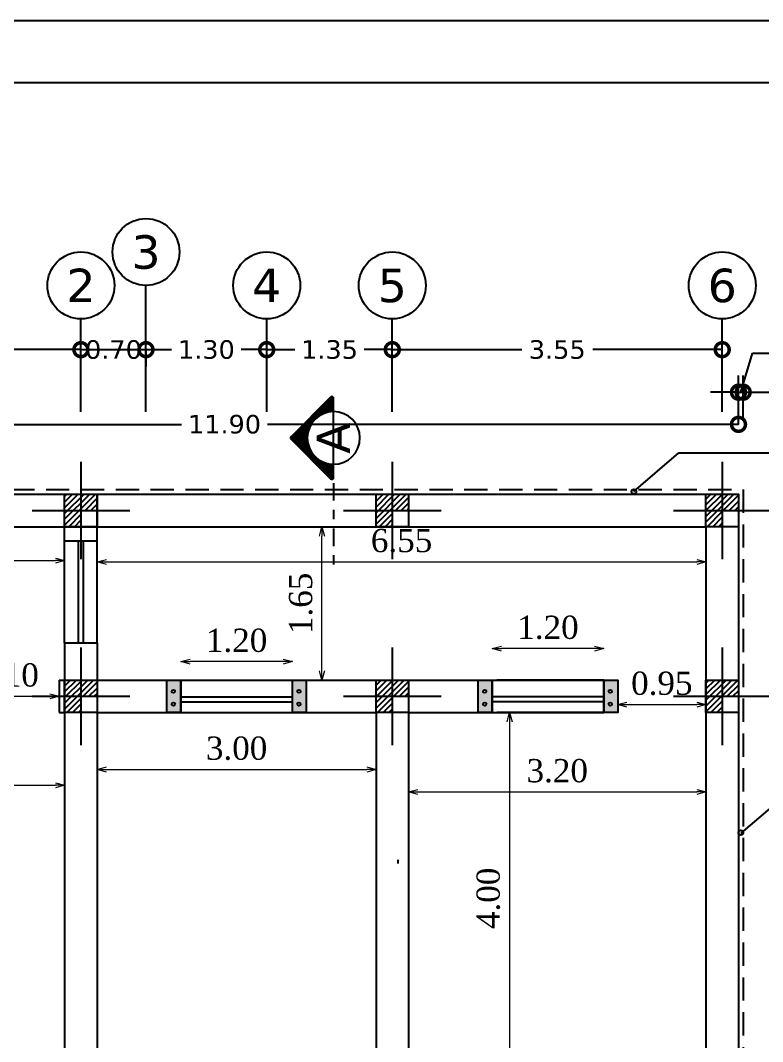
# Model space of a CAD drawing. Header units: inches. Extents: x -1482 to -895, y -39 to 122.
# Drawn here: x -1084.97 to -1076.98, y 75.06 to 86.05 of the extents above; entities that cross this region are included whole.
import ezdxf
from ezdxf.enums import TextEntityAlignment as Align

# ---------------------------------------------------------------- set-up
doc = ezdxf.new("R2010")
doc.units = ezdxf.units.IN
doc.header["$MEASUREMENT"] = 0
doc.header["$PDMODE"] = 3
doc.linetypes.add('DASHDOT', pattern=[1, 0.5, -0.25, 0, -0.25])
doc.linetypes.add('DASHED2', pattern=[0.375, 0.25, -0.125])
doc.layers.get('Defpoints').update_dxf_attribs({"lineweight": 15})
for name, color, linetype in [('1', 251, 'Continuous'), ('axe', 150, 'Continuous'), ('fur', 22, 'Continuous'), ('GRADIANT', 251, 'Continuous'), ('KADR', 5, 'Continuous'), ('nama', 252, 'Continuous')]:
    doc.layers.add(name, color=color, linetype=linetype)
doc.styles.add('COLI', font='TIMES.TTF', dxfattribs={"height": 0.25})
doc.styles.get("Standard").update_dxf_attribs({"font": 'verdana.TTF'})
doc.dimstyles.new('111', dxfattribs={"dimscale": 0, "dimtxt": 0.2, "dimasz": 0.1, "dimexe": 0.2, "dimexo": 0.5, "dimgap": 0.1, "dimtad": 1, "dimlfac": 1, "dimzin": 0, "dimdsep": 46, "dimtxsty": 'COLI', "dimblk1": 'OPEN30', "dimblk2": 'OPEN30', "dimsah": 1, "dimcen": 0, "dimse1": 1, "dimse2": 1, "dimclrd": 252, "dimclre": 1, "dimclrt": 1, "dimadec": 0, "dimazin": 0, "dimtfac": 0.5, "dimtix": 1, "dimtofl": 0, "dimtmove": 2, "dimatfit": 3, "dimldrblk": 'OPEN30', "dimfxl": 1, "dimtolj": 1, "dimtzin": 0, "dimlwd": 5, "dimarcsym": 0})
doc.dimstyles.new('Standard 1', dxfattribs={"dimtxt": 0.2, "dimasz": 0.3, "dimexe": 0.18, "dimexo": 0.0625, "dimgap": 0.09, "dimtad": 0, "dimzin": 0, "dimdsep": 46, "dimtxsty": 'Standard', "dimblk": 'DOTSMALL', "dimcen": 0.1, "dimclrd": 256, "dimclre": 256, "dimclrt": 256, "dimadec": 0, "dimazin": 0, "dimtfac": 1, "dimtofl": 0, "dimtmove": 0, "dimatfit": 3, "dimldrblk": 'DOTSMALL', "dimfxl": 1, "dimtolj": 1, "dimtzin": 0, "dimlwd": -1, "dimlwe": -1, "dimarcsym": 0})

# ---------------------------------------------------------------- blocks, each defined once
blk = doc.blocks.new('A$C78557366')
at = {"layer": 'GRADIANT', "ltscale": 0.3}
h = blk.add_hatch(dxfattribs=at)
h.set_pattern_fill('ANSI31', color=256, scale=0.2)
h.paths.add_polyline_path([(-0.1, 0), (0, 0), (0, 0.1), (-0.1, 0.1)], flags=16)
h.paths.add_polyline_path([(0.1, 0), (0.1, 0.1), (-0.1, 0.1), (-0.1, 0)], flags=17)
h.paths.add_polyline_path([(0, -0.1), (0.1, -0.1), (0.1, 0.1), (0, 0.1)])
h.paths.add_polyline_path([(0.1, -0.1), (0.1, 0.1), (-0.1, 0.1), (-0.1, -0.1)])
at = {"layer": 'axe', "ltscale": 0.3}
for p, q in [((0, 0.3), (0, -0.3)), ((-0.3, 0), (0.3, 0))]:
    blk.add_line(p, q, dxfattribs=at)
blk.add_lwpolyline([(0.1, 0.1), (-0.1, 0.1), (-0.1, -0.1), (0.1, -0.1)], close=True, dxfattribs=at)
blk = doc.blocks.new('_Open30')
at = {"color": 0, "linetype": 'ByBlock', "lineweight": -2}
for p, q in [((-1, 0.27), (0, 0)), ((0, 0), (-1, -0.27)), ((0, 0), (-1, 0))]:
    blk.add_line(p, q, dxfattribs=at)
blk = doc.blocks.new('*D310')
at = {"color": 252, "lineweight": 5, "ltscale": 0.3, "transparency": 16777216}
blk.add_line((-1084.043, 77.985), (-1081.243, 77.985), dxfattribs=at)
at = {"layer": 'Defpoints', "color": 0, "ltscale": 0.3, "transparency": 16777216}
for p in [(-1084.143, 78.169), (-1081.143, 78.169), (-1081.143, 77.985)]:
    blk.add_point(p, dxfattribs=at)
at = {"color": 252, "lineweight": 5, "ltscale": 0.3, "transparency": 16777216, "xscale": 0.1, "yscale": 0.1, "zscale": 0.1, "rotation": 180}
blk.add_blockref('_Open30', (-1084.143, 77.985), dxfattribs=at)
at = {"color": 252, "lineweight": 5, "ltscale": 0.3, "transparency": 16777216, "xscale": 0.1, "yscale": 0.1, "zscale": 0.1}
blk.add_blockref('_Open30', (-1081.143, 77.985), dxfattribs=at)
at = {"color": 1, "ltscale": 0.3, "transparency": 16777216, "insert": (-1082.643, 78.212), "char_height": 0.25, "attachment_point": 5, "style": 'COLI'}
blk.add_mtext('\\A1;3.00', dxfattribs=at)
blk = doc.blocks.new('*D311')
at = {"color": 252, "lineweight": 5, "ltscale": 0.3, "transparency": 16777216}
blk.add_line((-1080.693, 77.743), (-1077.693, 77.743), dxfattribs=at)
at = {"layer": 'Defpoints', "color": 0, "ltscale": 0.3, "transparency": 16777216}
for p in [(-1077.593, 78.948), (-1080.793, 78.598), (-1077.593, 77.743)]:
    blk.add_point(p, dxfattribs=at)
at = {"color": 252, "lineweight": 5, "ltscale": 0.3, "transparency": 16777216, "xscale": 0.1, "yscale": 0.1, "zscale": 0.1, "rotation": 180}
blk.add_blockref('_Open30', (-1080.793, 77.743), dxfattribs=at)
at = {"color": 252, "lineweight": 5, "ltscale": 0.3, "transparency": 16777216, "xscale": 0.1, "yscale": 0.1, "zscale": 0.1}
blk.add_blockref('_Open30', (-1077.593, 77.743), dxfattribs=at)
at = {"color": 1, "ltscale": 0.3, "transparency": 16777216, "insert": (-1079.193, 77.97), "char_height": 0.25, "attachment_point": 5, "style": 'COLI'}
blk.add_mtext('\\A1;3.20', dxfattribs=at)
blk = doc.blocks.new('*D312')
at = {"color": 252, "lineweight": 5, "ltscale": 0.3, "transparency": 16777216}
blk.add_line((-1079.706, 78.498), (-1079.706, 74.698), dxfattribs=at)
at = {"layer": 'Defpoints', "color": 0, "ltscale": 0.3, "transparency": 16777216}
for p in [(-1080.793, 78.598), (-1079.75, 74.598), (-1079.706, 74.598)]:
    blk.add_point(p, dxfattribs=at)
at = {"color": 252, "lineweight": 5, "ltscale": 0.3, "transparency": 16777216, "xscale": 0.1, "yscale": 0.1, "zscale": 0.1}
for p, rotation in [((-1079.706, 78.598), 90), ((-1079.706, 74.598), 270)]:
    blk.add_blockref('_Open30', p, dxfattribs=dict(at, rotation=rotation))
at = {"color": 1, "ltscale": 0.3, "transparency": 16777216, "insert": (-1079.934, 76.598), "char_height": 0.25, "attachment_point": 5, "rotation": 90, "style": 'COLI'}
blk.add_mtext('\\A1;4.00', dxfattribs=at)
blk = doc.blocks.new('*D314')
at = {"color": 252, "lineweight": 5, "ltscale": 0.3, "transparency": 16777216}
blk.add_line((-1088.693, 80.233), (-1084.593, 80.233), dxfattribs=at)
at = {"layer": 'Defpoints', "color": 0, "ltscale": 0.3, "transparency": 16777216}
for p in [(-1088.793, 80.598), (-1084.493, 80.598), (-1084.493, 80.233)]:
    blk.add_point(p, dxfattribs=at)
at = {"color": 252, "lineweight": 5, "ltscale": 0.3, "transparency": 16777216, "xscale": 0.1, "yscale": 0.1, "zscale": 0.1, "rotation": 180}
blk.add_blockref('_Open30', (-1088.793, 80.233), dxfattribs=at)
at = {"color": 252, "lineweight": 5, "ltscale": 0.3, "transparency": 16777216, "xscale": 0.1, "yscale": 0.1, "zscale": 0.1}
blk.add_blockref('_Open30', (-1084.493, 80.233), dxfattribs=at)
at = {"color": 1, "ltscale": 0.3, "transparency": 16777216, "insert": (-1086.643, 80.46), "char_height": 0.25, "attachment_point": 5, "style": 'COLI'}
blk.add_mtext('\\A1;4.30', dxfattribs=at)
blk = doc.blocks.new('*D316')
at = {"color": 252, "lineweight": 5, "ltscale": 0.3, "transparency": 16777216}
blk.add_line((-1088.693, 77.816), (-1084.593, 77.816), dxfattribs=at)
at = {"layer": 'Defpoints', "color": 0, "ltscale": 0.3, "transparency": 16777216}
for p in [(-1088.793, 78.598), (-1084.493, 78.498), (-1084.493, 77.816)]:
    blk.add_point(p, dxfattribs=at)
at = {"color": 252, "lineweight": 5, "ltscale": 0.3, "transparency": 16777216, "xscale": 0.1, "yscale": 0.1, "zscale": 0.1, "rotation": 180}
blk.add_blockref('_Open30', (-1088.793, 77.816), dxfattribs=at)
at = {"color": 252, "lineweight": 5, "ltscale": 0.3, "transparency": 16777216, "xscale": 0.1, "yscale": 0.1, "zscale": 0.1}
blk.add_blockref('_Open30', (-1084.493, 77.816), dxfattribs=at)
at = {"color": 1, "ltscale": 0.3, "transparency": 16777216, "insert": (-1086.643, 78.044), "char_height": 0.25, "attachment_point": 5, "style": 'COLI'}
blk.add_mtext('\\A1;4.30', dxfattribs=at)
blk = doc.blocks.new('*D308')
at = {"color": 252, "lineweight": 5, "ltscale": 0.3, "transparency": 16777216}
blk.add_line((-1081.725, 79.048), (-1081.725, 80.498), dxfattribs=at)
at = {"layer": 'Defpoints', "color": 0, "ltscale": 0.3, "transparency": 16777216}
for p in [(-1081.749, 80.598), (-1081.725, 80.598), (-1081.749, 78.948)]:
    blk.add_point(p, dxfattribs=at)
at = {"color": 252, "lineweight": 5, "ltscale": 0.3, "transparency": 16777216, "xscale": 0.1, "yscale": 0.1, "zscale": 0.1}
for p, rotation in [((-1081.725, 80.598), 90), ((-1081.725, 78.948), 270)]:
    blk.add_blockref('_Open30', p, dxfattribs=dict(at, rotation=rotation))
at = {"color": 1, "ltscale": 0.3, "transparency": 16777216, "insert": (-1081.952, 79.773), "char_height": 0.25, "attachment_point": 5, "rotation": 90, "style": 'COLI'}
blk.add_mtext('\\A1;1.65', dxfattribs=at)
blk = doc.blocks.new('*D309')
at = {"color": 252, "lineweight": 5, "ltscale": 0.3, "transparency": 16777216}
blk.add_line((-1084.043, 80.22), (-1077.693, 80.22), dxfattribs=at)
at = {"layer": 'Defpoints', "color": 0, "ltscale": 0.3, "transparency": 16777216}
for p in [(-1084.143, 80.208), (-1077.593, 80.22), (-1077.593, 80.208)]:
    blk.add_point(p, dxfattribs=at)
at = {"color": 252, "lineweight": 5, "ltscale": 0.3, "transparency": 16777216, "xscale": 0.1, "yscale": 0.1, "zscale": 0.1, "rotation": 180}
blk.add_blockref('_Open30', (-1084.143, 80.22), dxfattribs=at)
at = {"color": 252, "lineweight": 5, "ltscale": 0.3, "transparency": 16777216, "xscale": 0.1, "yscale": 0.1, "zscale": 0.1}
blk.add_blockref('_Open30', (-1077.593, 80.22), dxfattribs=at)
at = {"color": 1, "ltscale": 0.3, "transparency": 16777216, "insert": (-1080.868, 80.447), "char_height": 0.25, "attachment_point": 5, "style": 'COLI'}
blk.add_mtext('\\A1;6.55', dxfattribs=at)
blk = doc.blocks.new('A$C3F8B090B')
h = blk.add_hatch(color=1)
h.paths.add_polyline_path([(0, 0), (0.15, 0), (0.15, 0.35), (0, 0.35)])
h.paths.add_polyline_path([(0.098, 0.122, -1), (0.063, 0.122, -1)], flags=16)
h.paths.add_polyline_path([(0.098, 0.259, -1), (0.063, 0.259, -1)], flags=16)
at = {"color": 1}
blk.add_lwpolyline([(0.15, 0.35), (0.15, 0), (0, 0), (0, 0.35)], close=True, dxfattribs=at)
for centre in [(0.08, 0.259), (0.08, 0.122)]:
    blk.add_circle(centre, 0.0174, dxfattribs=at)
blk = doc.blocks.new('*D302')
at = {"color": 252, "lineweight": 5, "ltscale": 0.3, "transparency": 16777216}
blk.add_line((-1078.443, 78.684), (-1077.693, 78.684), dxfattribs=at)
at = {"layer": 'Defpoints', "color": 0, "ltscale": 0.3, "transparency": 16777216}
for p in [(-1078.543, 78.598), (-1077.593, 78.684), (-1077.593, 78.598)]:
    blk.add_point(p, dxfattribs=at)
at = {"color": 252, "lineweight": 5, "ltscale": 0.3, "transparency": 16777216, "xscale": 0.1, "yscale": 0.1, "zscale": 0.1, "rotation": 180}
blk.add_blockref('_Open30', (-1078.543, 78.684), dxfattribs=at)
at = {"color": 252, "lineweight": 5, "ltscale": 0.3, "transparency": 16777216, "xscale": 0.1, "yscale": 0.1, "zscale": 0.1}
blk.add_blockref('_Open30', (-1077.593, 78.684), dxfattribs=at)
at = {"color": 1, "ltscale": 0.3, "transparency": 16777216, "insert": (-1078.068, 78.911), "char_height": 0.25, "attachment_point": 5, "style": 'COLI'}
blk.add_mtext('\\A1;0.95', dxfattribs=at)
blk = doc.blocks.new('*D303')
at = {"color": 252, "lineweight": 5, "ltscale": 0.3, "transparency": 16777216}
blk.add_line((-1082.143, 79.146), (-1083.143, 79.146), dxfattribs=at)
at = {"layer": 'Defpoints', "color": 0, "ltscale": 0.3, "transparency": 16777216}
for p in [(-1083.243, 79.146), (-1083.243, 78.948), (-1082.043, 78.948)]:
    blk.add_point(p, dxfattribs=at)
at = {"color": 252, "lineweight": 5, "ltscale": 0.3, "transparency": 16777216, "xscale": 0.1, "yscale": 0.1, "zscale": 0.1, "rotation": 180}
blk.add_blockref('_Open30', (-1083.243, 79.146), dxfattribs=at)
at = {"color": 252, "lineweight": 5, "ltscale": 0.3, "transparency": 16777216, "xscale": 0.1, "yscale": 0.1, "zscale": 0.1}
blk.add_blockref('_Open30', (-1082.043, 79.146), dxfattribs=at)
at = {"color": 1, "ltscale": 0.3, "transparency": 16777216, "insert": (-1082.643, 79.373), "char_height": 0.25, "attachment_point": 5, "style": 'COLI'}
blk.add_mtext('\\A1;1.20', dxfattribs=at)
blk = doc.blocks.new('*D304')
at = {"color": 252, "lineweight": 5, "ltscale": 0.3, "transparency": 16777216}
blk.add_line((-1078.793, 79.286), (-1079.793, 79.286), dxfattribs=at)
at = {"layer": 'Defpoints', "color": 0, "ltscale": 0.3, "transparency": 16777216}
for p in [(-1079.893, 79.286), (-1079.893, 78.948), (-1078.693, 78.948)]:
    blk.add_point(p, dxfattribs=at)
at = {"color": 252, "lineweight": 5, "ltscale": 0.3, "transparency": 16777216, "xscale": 0.1, "yscale": 0.1, "zscale": 0.1, "rotation": 180}
blk.add_blockref('_Open30', (-1079.893, 79.286), dxfattribs=at)
at = {"color": 252, "lineweight": 5, "ltscale": 0.3, "transparency": 16777216, "xscale": 0.1, "yscale": 0.1, "zscale": 0.1}
blk.add_blockref('_Open30', (-1078.693, 79.286), dxfattribs=at)
at = {"color": 1, "ltscale": 0.3, "transparency": 16777216, "insert": (-1079.293, 79.513), "char_height": 0.25, "attachment_point": 5, "style": 'COLI'}
blk.add_mtext('\\A1;1.20', dxfattribs=at)
blk = doc.blocks.new('*D305')
at = {"color": 252, "lineweight": 5, "ltscale": 0.3, "transparency": 16777216}
blk.add_line((-1085.551, 78.773), (-1084.651, 78.773), dxfattribs=at)
at = {"layer": 'Defpoints', "color": 0, "ltscale": 0.3, "transparency": 16777216}
for p in [(-1085.651, 78.773), (-1084.551, 78.773), (-1084.551, 78.773)]:
    blk.add_point(p, dxfattribs=at)
at = {"color": 252, "lineweight": 5, "ltscale": 0.3, "transparency": 16777216, "xscale": 0.1, "yscale": 0.1, "zscale": 0.1, "rotation": 180}
blk.add_blockref('_Open30', (-1085.651, 78.773), dxfattribs=at)
at = {"color": 252, "lineweight": 5, "ltscale": 0.3, "transparency": 16777216, "xscale": 0.1, "yscale": 0.1, "zscale": 0.1}
blk.add_blockref('_Open30', (-1084.551, 78.773), dxfattribs=at)
at = {"color": 1, "ltscale": 0.3, "transparency": 16777216, "insert": (-1085.101, 79), "char_height": 0.25, "attachment_point": 5, "style": 'COLI'}
blk.add_mtext('\\A1;1.10', dxfattribs=at)
blk = doc.blocks.new('*X8')
at = {"color": 0}
for p, q in [((1.626, 10.907), (3.996, 13.277)), ((1.634, 10.968), (3.935, 13.269)), ((1.641, 10.869), (4.034, 13.261)), ((1.668, 10.843), (4.061, 13.236)), ((1.705, 10.827), (4.088, 13.21)), ((1.756, 10.825), (4.115, 13.183)), ((1.81, 10.825), (4.141, 13.157)), ((3.001, 11.963), (4.168, 13.13)), ((3.195, 12.105), (4.194, 13.104)), ((3.314, 12.17), (4.221, 13.077)), ((3.41, 12.214), (4.247, 13.051)), ((3.956, 12.325), (3.469, 12.812)), ((3.495, 12.245), (4.274, 13.024)), ((4.009, 12.325), (3.496, 12.838)), ((4.065, 12.323), (3.523, 12.865)), ((4.122, 12.318), (3.549, 12.891)), ((3.572, 12.269), (4.3, 12.998)), ((4.182, 12.311), (3.576, 12.918)), ((4.245, 12.301), (3.602, 12.944)), ((4.312, 12.287), (3.629, 12.971)), ((3.643, 12.287), (4.327, 12.971)), ((4.383, 12.269), (3.655, 12.997)), ((4.46, 12.246), (3.682, 13.024)), ((4.544, 12.214), (3.708, 13.05)), ((3.71, 12.301), (4.353, 12.945)), ((4.641, 12.171), (3.735, 13.077)), ((4.759, 12.106), (3.761, 13.103)), ((3.773, 12.311), (4.38, 12.918)), ((4.951, 11.966), (3.788, 13.13)), ((6.145, 10.825), (3.814, 13.156)), ((3.833, 12.318), (4.406, 12.891)), ((6.198, 10.825), (3.841, 13.183)), ((6.25, 10.827), (3.867, 13.209)), ((3.89, 12.323), (4.433, 12.865)), ((6.287, 10.842), (3.894, 13.236)), ((6.314, 10.869), (3.922, 13.261)), ((3.946, 12.325), (4.459, 12.838)), ((6.329, 10.906), (3.959, 13.277)), ((3.999, 12.325), (4.486, 12.812)), ((6.322, 10.967), (4.019, 13.269)), ((3.084, 12.03), (2.886, 12.228)), ((3.115, 12.052), (2.913, 12.255)), ((3.147, 12.074), (2.939, 12.281)), ((3.179, 12.095), (2.966, 12.308)), ((3.212, 12.115), (2.992, 12.334)), ((3.245, 12.134), (3.019, 12.361)), ((3.28, 12.153), (3.045, 12.387)), ((3.315, 12.171), (3.072, 12.414)), ((3.351, 12.188), (3.098, 12.44)), ((3.388, 12.204), (3.125, 12.467)), ((3.425, 12.22), (3.151, 12.493)), ((3.464, 12.234), (3.178, 12.52)), ((3.503, 12.248), (3.204, 12.546)), ((3.543, 12.261), (3.231, 12.573)), ((3.584, 12.273), (3.257, 12.6)), ((3.626, 12.283), (3.284, 12.626)), ((3.67, 12.293), (3.31, 12.653)), ((3.714, 12.302), (3.337, 12.679)), ((3.76, 12.309), (3.363, 12.706)), ((3.807, 12.315), (3.39, 12.732)), ((3.855, 12.32), (3.416, 12.759)), ((3.905, 12.323), (3.443, 12.785)), ((4.05, 12.323), (4.512, 12.785)), ((4.1, 12.32), (4.539, 12.759)), ((4.148, 12.315), (4.565, 12.732)), ((4.195, 12.309), (4.592, 12.706)), ((4.241, 12.302), (4.618, 12.679)), ((4.285, 12.293), (4.645, 12.653)), ((4.329, 12.284), (4.671, 12.626)), ((4.371, 12.273), (4.698, 12.6)), ((4.412, 12.261), (4.724, 12.573)), ((4.452, 12.248), (4.751, 12.547)), ((4.492, 12.234), (4.777, 12.52)), ((4.53, 12.22), (4.804, 12.494)), ((4.568, 12.204), (4.83, 12.467)), ((4.604, 12.188), (4.857, 12.441)), ((4.64, 12.171), (4.883, 12.414)), ((4.675, 12.153), (4.91, 12.388)), ((4.71, 12.134), (4.937, 12.361)), ((4.743, 12.115), (4.963, 12.335)), ((4.776, 12.095), (4.99, 12.308)), ((4.809, 12.074), (5.016, 12.282)), ((4.84, 12.053), (5.043, 12.255)), ((4.871, 12.03), (5.069, 12.229)), ((1.863, 10.825), (2.84, 11.802)), ((2.58, 11.368), (2.303, 11.645)), ((2.595, 11.406), (2.329, 11.671)), ((2.611, 11.443), (2.356, 11.698)), ((2.628, 11.479), (2.382, 11.724)), ((2.645, 11.514), (2.409, 11.751)), ((2.664, 11.549), (2.435, 11.778)), ((2.683, 11.583), (2.462, 11.804)), ((2.703, 11.616), (2.488, 11.831)), ((2.724, 11.648), (2.515, 11.857)), ((2.745, 11.68), (2.541, 11.884)), ((2.767, 11.711), (2.568, 11.91)), ((2.79, 11.741), (2.594, 11.937)), ((2.813, 11.771), (2.621, 11.963)), ((2.837, 11.8), (2.647, 11.99)), ((2.862, 11.828), (2.674, 12.016)), ((2.888, 11.856), (2.7, 12.043)), ((2.914, 11.882), (2.727, 12.069)), ((2.941, 11.909), (2.754, 12.096)), ((2.968, 11.934), (2.78, 12.122)), ((2.996, 11.959), (2.807, 12.149)), ((3.025, 11.984), (2.833, 12.175)), ((3.054, 12.007), (2.86, 12.202)), ((4.901, 12.007), (5.096, 12.202)), ((4.93, 11.984), (5.122, 12.176)), ((4.959, 11.96), (5.149, 12.149)), ((4.987, 11.935), (5.175, 12.123)), ((5.015, 11.909), (5.202, 12.096)), ((5.041, 11.883), (5.228, 12.069)), ((5.068, 11.856), (5.255, 12.043)), ((5.093, 11.828), (5.281, 12.016)), ((5.118, 11.8), (5.308, 11.99)), ((6.092, 10.825), (5.119, 11.798)), ((5.142, 11.771), (5.334, 11.963)), ((5.165, 11.741), (5.361, 11.937)), ((5.188, 11.711), (5.387, 11.91)), ((5.21, 11.68), (5.414, 11.884)), ((5.232, 11.649), (5.44, 11.857)), ((5.252, 11.616), (5.467, 11.831)), ((5.272, 11.583), (5.493, 11.804)), ((5.291, 11.549), (5.52, 11.778)), ((5.31, 11.515), (5.546, 11.751)), ((5.328, 11.479), (5.573, 11.725)), ((5.344, 11.443), (5.599, 11.698)), ((5.361, 11.406), (5.626, 11.672)), ((5.376, 11.369), (5.652, 11.645)), ((1.956, 10.825), (1.719, 11.062)), ((2.009, 10.825), (1.746, 11.088)), ((2.062, 10.825), (1.772, 11.115)), ((2.115, 10.825), (1.799, 11.141)), ((2.168, 10.825), (1.825, 11.168)), ((2.221, 10.825), (1.852, 11.194)), ((2.274, 10.825), (1.878, 11.221)), ((2.327, 10.825), (1.905, 11.247)), ((1.916, 10.825), (2.698, 11.607)), ((2.38, 10.825), (1.932, 11.274)), ((2.433, 10.825), (1.958, 11.3)), ((1.969, 10.825), (2.633, 11.489)), ((2.478, 10.834), (1.985, 11.327)), ((2.479, 10.885), (2.011, 11.353)), ((2.022, 10.825), (2.589, 11.393)), ((2.482, 10.936), (2.038, 11.38)), ((2.486, 10.984), (2.064, 11.406)), ((2.075, 10.825), (2.558, 11.308)), ((2.492, 11.031), (2.091, 11.433)), ((2.499, 11.077), (2.117, 11.459)), ((2.128, 10.825), (2.534, 11.231)), ((2.507, 11.122), (2.144, 11.486)), ((2.517, 11.166), (2.17, 11.512)), ((2.181, 10.825), (2.516, 11.16)), ((2.527, 11.208), (2.197, 11.539)), ((2.539, 11.25), (2.223, 11.565)), ((2.234, 10.825), (2.502, 11.093)), ((2.552, 11.29), (2.25, 11.592)), ((2.565, 11.33), (2.276, 11.618)), ((6.039, 10.825), (5.258, 11.606)), ((5.986, 10.825), (5.323, 11.488)), ((5.933, 10.825), (5.367, 11.392)), ((5.39, 11.33), (5.679, 11.619)), ((5.88, 10.825), (5.398, 11.307)), ((5.404, 11.29), (5.706, 11.592)), ((5.416, 11.25), (5.732, 11.566)), ((5.827, 10.825), (5.422, 11.23)), ((5.428, 11.209), (5.759, 11.539)), ((5.438, 11.166), (5.785, 11.513)), ((5.774, 10.825), (5.44, 11.159)), ((5.448, 11.123), (5.812, 11.486)), ((5.721, 10.825), (5.454, 11.093)), ((5.456, 11.078), (5.838, 11.46)), ((5.463, 11.032), (5.865, 11.433)), ((5.469, 10.985), (5.891, 11.407)), ((5.474, 10.936), (5.918, 11.38)), ((5.477, 10.886), (5.944, 11.354)), ((5.478, 10.834), (5.971, 11.327)), ((5.522, 10.825), (5.997, 11.3)), ((5.575, 10.825), (6.024, 11.274)), ((5.628, 10.825), (6.05, 11.247)), ((5.681, 10.825), (6.077, 11.221)), ((5.734, 10.825), (6.103, 11.194)), ((5.787, 10.825), (6.13, 11.168)), ((5.84, 10.825), (6.156, 11.141)), ((5.893, 10.825), (6.183, 11.115)), ((5.946, 10.825), (6.209, 11.088)), ((5.999, 10.825), (6.236, 11.062)), ((1.744, 10.825), (1.626, 10.943)), ((1.681, 10.835), (1.634, 10.881)), ((1.797, 10.825), (1.641, 10.981)), ((1.85, 10.825), (1.666, 11.009)), ((1.903, 10.825), (1.693, 11.035)), ((2.287, 10.825), (2.492, 11.03)), ((2.34, 10.825), (2.485, 10.97)), ((2.393, 10.825), (2.48, 10.913)), ((2.446, 10.825), (2.478, 10.857)), ((5.668, 10.825), (5.464, 11.03)), ((5.615, 10.825), (5.471, 10.969)), ((5.562, 10.825), (5.475, 10.912)), ((5.509, 10.825), (5.477, 10.857)), ((6.052, 10.825), (6.262, 11.035)), ((6.105, 10.825), (6.289, 11.009)), ((6.158, 10.825), (6.314, 10.981)), ((6.211, 10.825), (6.329, 10.943)), ((6.274, 10.835), (6.322, 10.882))]:
    blk.add_line(p, q, dxfattribs=at)
blk = doc.blocks.new('SEC')
for p, q in [((2.622, 0.085), (3.749, 1.212)), ((4.946, 0.085), (3.82, 1.212)), ((2.657, 0), (3.034, 0)), ((3.034, 0), (4.534, 0)), ((4.534, 0), (4.911, 0))]:
    blk.add_line(p, q)
at = {"linetype": 'DASHDOT'}
blk.add_line((2.5, 0), (0, 0), dxfattribs=at)
for centre, radius, start, end in [((3.784, 1.177), 0.05, 45, 135), ((3.784, 0), 0.75, 0, 180), ((2.657, 0.05), 0.05, 135, 270), ((3.784, 0), 0.75, 180, 0), ((4.911, 0.05), 0.05, 270, 45)]:
    blk.add_arc(centre, radius, start, end)
at = {"xscale": 0.5, "yscale": 0.5, "zscale": 0.5}
blk.add_blockref('*X8', (1.795, -5.413), dxfattribs=at)
blk = doc.blocks.new('_DotSmall')
at = {"color": 0, "linetype": 'ByBlock', "const_width": 0.5}
blk.add_lwpolyline([(-0.0625, 0, 1), (0.0625, 0, 1)], format="xyb", close=True, dxfattribs=at)
blk = doc.blocks.new('*D333')
at = {"layer": 'axe', "ltscale": 100, "transparency": 16777216}
for p, q in [((-1088.968, 82.504), (-1088.968, 82.684)), ((-1084.318, 82.504), (-1084.318, 82.684)), ((-1088.968, 82.504), (-1087.03, 82.504)), ((-1084.318, 82.504), (-1086.255, 82.504))]:
    blk.add_line(p, q, dxfattribs=at)
at = {"layer": 'Defpoints', "color": 0, "ltscale": 100, "transparency": 16777216}
for p in [(-1088.968, 82.504), (-1084.318, 82.504), (-1084.318, 82.504)]:
    blk.add_point(p, dxfattribs=at)
at = {"layer": 'axe', "ltscale": 100, "transparency": 16777216, "xscale": 0.3, "yscale": 0.3, "zscale": 0.3, "rotation": 180}
blk.add_blockref('_DotSmall', (-1088.968, 82.504), dxfattribs=at)
at = {"layer": 'axe', "ltscale": 100, "transparency": 16777216, "xscale": 0.3, "yscale": 0.3, "zscale": 0.3}
blk.add_blockref('_DotSmall', (-1084.318, 82.504), dxfattribs=at)
at = {"layer": 'axe', "ltscale": 100, "transparency": 16777216, "insert": (-1086.643, 82.504), "char_height": 0.2, "attachment_point": 5}
blk.add_mtext('\\A1;4.65', dxfattribs=at)
blk = doc.blocks.new('*D334')
at = {"layer": 'axe', "ltscale": 100, "transparency": 16777216}
for p, q in [((-1089.143, 81.7), (-1089.143, 81.88)), ((-1077.243, 81.7), (-1077.243, 81.88)), ((-1089.143, 81.7), (-1083.235, 81.7)), ((-1077.243, 81.7), (-1082.311, 81.7))]:
    blk.add_line(p, q, dxfattribs=at)
at = {"layer": 'Defpoints', "color": 0, "ltscale": 100, "transparency": 16777216}
for p in [(-1089.143, 81.7), (-1077.243, 81.7), (-1077.243, 81.7)]:
    blk.add_point(p, dxfattribs=at)
at = {"layer": 'axe', "ltscale": 100, "transparency": 16777216, "xscale": 0.3, "yscale": 0.3, "zscale": 0.3, "rotation": 180}
blk.add_blockref('_DotSmall', (-1089.143, 81.7), dxfattribs=at)
at = {"layer": 'axe', "ltscale": 100, "transparency": 16777216, "xscale": 0.3, "yscale": 0.3, "zscale": 0.3}
blk.add_blockref('_DotSmall', (-1077.243, 81.7), dxfattribs=at)
at = {"layer": 'axe', "ltscale": 100, "transparency": 16777216, "insert": (-1082.773, 81.7), "char_height": 0.2, "attachment_point": 5}
blk.add_mtext('\\A1;11.90', dxfattribs=at)
blk = doc.blocks.new('*D341')
at = {"layer": 'axe', "ltscale": 0.3, "transparency": 16777216}
for p, q in [((-1084.318, 82.504), (-1084.318, 82.684)), ((-1084.318, 82.504), (-1083.618, 82.504)), ((-1083.618, 82.504), (-1083.618, 82.324))]:
    blk.add_line(p, q, dxfattribs=at)
at = {"layer": 'Defpoints', "color": 0, "ltscale": 0.3, "transparency": 16777216}
for p in [(-1084.318, 82.504), (-1083.618, 82.515), (-1083.618, 82.504)]:
    blk.add_point(p, dxfattribs=at)
at = {"layer": 'axe', "ltscale": 0.3, "transparency": 16777216, "xscale": 0.3, "yscale": 0.3, "zscale": 0.3, "rotation": 180}
blk.add_blockref('_DotSmall', (-1084.318, 82.504), dxfattribs=at)
at = {"layer": 'axe', "ltscale": 0.3, "transparency": 16777216, "xscale": 0.3, "yscale": 0.3, "zscale": 0.3}
blk.add_blockref('_DotSmall', (-1083.618, 82.504), dxfattribs=at)
at = {"layer": 'axe', "ltscale": 0.3, "transparency": 16777216, "insert": (-1083.968, 82.504), "char_height": 0.2, "attachment_point": 5}
blk.add_mtext('\\A1;0.70', dxfattribs=at)
blk = doc.blocks.new('*D342')
at = {"layer": 'axe', "ltscale": 0.3, "transparency": 16777216}
for p, q in [((-1082.319, 82.463), (-1082.319, 82.684)), ((-1083.618, 82.504), (-1083.618, 82.324)), ((-1083.618, 82.504), (-1083.343, 82.504)), ((-1082.319, 82.504), (-1082.594, 82.504))]:
    blk.add_line(p, q, dxfattribs=at)
at = {"layer": 'Defpoints', "color": 0, "ltscale": 0.3, "transparency": 16777216}
for p in [(-1083.618, 82.515), (-1082.319, 82.504), (-1082.319, 82.4)]:
    blk.add_point(p, dxfattribs=at)
at = {"layer": 'axe', "ltscale": 0.3, "transparency": 16777216, "xscale": 0.3, "yscale": 0.3, "zscale": 0.3, "rotation": 180}
blk.add_blockref('_DotSmall', (-1083.618, 82.504), dxfattribs=at)
at = {"layer": 'axe', "ltscale": 0.3, "transparency": 16777216, "xscale": 0.3, "yscale": 0.3, "zscale": 0.3}
blk.add_blockref('_DotSmall', (-1082.319, 82.504), dxfattribs=at)
at = {"layer": 'axe', "ltscale": 0.3, "transparency": 16777216, "insert": (-1082.968, 82.504), "char_height": 0.2, "attachment_point": 5}
blk.add_mtext('\\A1;1.30', dxfattribs=at)
blk = doc.blocks.new('*D343')
at = {"layer": 'axe', "ltscale": 0.3, "transparency": 16777216}
for p, q in [((-1080.968, 82.504), (-1080.968, 82.684)), ((-1077.418, 82.397), (-1077.418, 82.684)), ((-1080.968, 82.504), (-1079.574, 82.504)), ((-1077.418, 82.504), (-1078.811, 82.504))]:
    blk.add_line(p, q, dxfattribs=at)
at = {"layer": 'Defpoints', "color": 0, "ltscale": 0.3, "transparency": 16777216}
for p in [(-1080.968, 82.49), (-1077.418, 82.504), (-1077.418, 82.335)]:
    blk.add_point(p, dxfattribs=at)
at = {"layer": 'axe', "ltscale": 0.3, "transparency": 16777216, "xscale": 0.3, "yscale": 0.3, "zscale": 0.3, "rotation": 180}
blk.add_blockref('_DotSmall', (-1080.968, 82.504), dxfattribs=at)
at = {"layer": 'axe', "ltscale": 0.3, "transparency": 16777216, "xscale": 0.3, "yscale": 0.3, "zscale": 0.3}
blk.add_blockref('_DotSmall', (-1077.418, 82.504), dxfattribs=at)
at = {"layer": 'axe', "ltscale": 0.3, "transparency": 16777216, "insert": (-1079.193, 82.504), "char_height": 0.2, "attachment_point": 5}
blk.add_mtext('\\A1;3.55', dxfattribs=at)
blk = doc.blocks.new('*D335')
at = {"layer": 'axe', "ltscale": 100, "transparency": 16777216}
for p, q in [((-1077.218, 82.046), (-1077.092, 82.465)), ((-1077.092, 82.465), (-1076.912, 82.465)), ((-1077.243, 81.739), (-1077.243, 82.226)), ((-1077.193, 81.739), (-1077.193, 82.226)), ((-1077.243, 82.046), (-1077.543, 82.046)), ((-1077.243, 82.046), (-1077.193, 82.046)), ((-1077.193, 82.046), (-1076.893, 82.046))]:
    blk.add_line(p, q, dxfattribs=at)
at = {"layer": 'Defpoints', "color": 0, "ltscale": 100, "transparency": 16777216}
for p in [(-1077.193, 82.046), (-1077.243, 81.676), (-1077.193, 81.676)]:
    blk.add_point(p, dxfattribs=at)
at = {"layer": 'axe', "ltscale": 100, "transparency": 16777216, "xscale": 0.3, "yscale": 0.3, "zscale": 0.3}
blk.add_blockref('_DotSmall', (-1077.243, 82.046), dxfattribs=at)
at = {"layer": 'axe', "ltscale": 100, "transparency": 16777216, "xscale": 0.3, "yscale": 0.3, "zscale": 0.3, "rotation": 180}
blk.add_blockref('_DotSmall', (-1077.193, 82.046), dxfattribs=at)
at = {"layer": 'axe', "ltscale": 100, "transparency": 16777216, "insert": (-1076.529, 82.465), "char_height": 0.2, "attachment_point": 5}
blk.add_mtext('\\A1;0.05', dxfattribs=at)
blk = doc.blocks.new('*D355')
at = {"layer": 'axe', "ltscale": 0.3, "transparency": 16777216}
for p, q in [((-1082.319, 82.504), (-1082.319, 82.684)), ((-1080.968, 82.504), (-1080.968, 82.684)), ((-1082.319, 82.504), (-1082.017, 82.504)), ((-1080.968, 82.504), (-1081.269, 82.504))]:
    blk.add_line(p, q, dxfattribs=at)
at = {"layer": 'Defpoints', "color": 0, "ltscale": 0.3, "transparency": 16777216}
for p in [(-1082.319, 82.504), (-1080.968, 82.504), (-1080.968, 82.504)]:
    blk.add_point(p, dxfattribs=at)
at = {"layer": 'axe', "ltscale": 0.3, "transparency": 16777216, "xscale": 0.3, "yscale": 0.3, "zscale": 0.3, "rotation": 180}
blk.add_blockref('_DotSmall', (-1082.319, 82.504), dxfattribs=at)
at = {"layer": 'axe', "ltscale": 0.3, "transparency": 16777216, "xscale": 0.3, "yscale": 0.3, "zscale": 0.3}
blk.add_blockref('_DotSmall', (-1080.968, 82.504), dxfattribs=at)
at = {"layer": 'axe', "ltscale": 0.3, "transparency": 16777216, "insert": (-1081.643, 82.504), "char_height": 0.2, "attachment_point": 5}
blk.add_mtext('\\A1;1.35', dxfattribs=at)
blk = doc.blocks.new('*D356')
at = {"color": 252, "lineweight": 5, "ltscale": 0.3, "transparency": 16777216}
blk.add_line((-1076.066, 80.898), (-1076.066, 51.098), dxfattribs=at)
at = {"layer": 'Defpoints', "color": 0, "ltscale": 0.3, "transparency": 16777216}
for p in [(-1077.193, 80.998), (-1077.243, 50.998), (-1076.066, 50.998)]:
    blk.add_point(p, dxfattribs=at)
at = {"color": 252, "lineweight": 5, "ltscale": 0.3, "transparency": 16777216, "xscale": 0.1, "yscale": 0.1, "zscale": 0.1}
for p, rotation in [((-1076.066, 80.998), 90), ((-1076.066, 50.998), 270)]:
    blk.add_blockref('_Open30', p, dxfattribs=dict(at, rotation=rotation))
at = {"color": 1, "ltscale": 0.3, "transparency": 16777216, "insert": (-1076.293, 65.998), "char_height": 0.25, "attachment_point": 5, "rotation": 90, "style": 'COLI'}
blk.add_mtext('\\A1;30.00', dxfattribs=at)

msp = doc.modelspace()

# ---------------------------------------------------------------- linework, layer by layer
at = {"color": 251, "linetype": 'DASHED2'}
for p, q in [((-1089.1929, 80.9979), (-1077.1929, 80.9979)), ((-1089.1929, 80.9979), (-1077.1929, 80.9979)), ((-1077.1929, 80.9979), (-1077.1929, 62.9979))]:
    msp.add_line(p, q, dxfattribs=at)
at = {"ltscale": 0.3}
for p, q in [((-1089.1429, 80.9479), (-1084.1429, 80.9479)), ((-1084.1429, 80.9479), (-1077.2429, 80.9479)), ((-1084.1429, 80.4479), (-1084.1429, 80.9479)), ((-1077.2429, 80.9479), (-1077.2429, 78.9479)), ((-1088.7929, 80.5979), (-1077.5929, 80.5979)), ((-1084.4929, 80.4479), (-1084.4929, 80.5979)), ((-1077.5929, 80.5979), (-1077.5929, 73.9479)), ((-1084.4929, 80.4479), (-1084.1429, 80.4479)), ((-1084.4929, 79.3479), (-1084.1429, 79.3479)), ((-1084.4929, 79.3479), (-1084.4929, 78.9479)), ((-1084.1429, 79.3479), (-1084.1429, 79.3479)), ((-1084.1429, 79.3479), (-1084.1429, 78.9479)), ((-1084.5513, 78.9479), (-1084.4929, 78.9479)), ((-1084.5513, 78.9479), (-1084.5513, 78.5979)), ((-1084.4929, 78.9479), (-1083.2429, 78.9479)), ((-1084.4929, 78.9479), (-1084.4929, 73.5979)), ((-1084.3429, 78.9479), (-1084.3429, 78.9479)), ((-1083.2429, 78.5979), (-1083.2429, 78.9479)), ((-1082.0429, 78.9479), (-1078.6929, 78.9479)), ((-1082.0429, 78.5979), (-1082.0429, 78.9479)), ((-1079.8929, 78.5979), (-1079.8929, 78.9479)), ((-1078.6929, 78.9479), (-1078.6929, 78.5979)), ((-1078.6929, 78.5979), (-1078.6929, 78.9479)), ((-1077.2429, 78.9479), (-1077.2429, 62.9979)), ((-1084.5513, 78.5979), (-1084.4929, 78.5979)), ((-1084.1429, 78.5979), (-1083.2429, 78.5979)), ((-1084.1429, 78.5979), (-1084.1429, 73.9479)), ((-1082.0429, 78.5979), (-1081.1429, 78.5979)), ((-1081.1429, 78.5979), (-1081.1429, 73.5979)), ((-1080.7929, 78.5979), (-1078.6929, 78.5979)), ((-1080.7929, 78.5979), (-1080.7929, 73.5979))]:
    msp.add_line(p, q, dxfattribs=at)
at = {"color": 252, "ltscale": 0.3}
for p, q in [((-1084.4929, 79.3479), (-1084.4929, 80.4479)), ((-1084.347, 80.4479), (-1084.347, 79.3479)), ((-1084.2937, 80.4479), (-1084.2937, 79.3479)), ((-1084.1429, 79.3479), (-1084.1429, 80.4479)), ((-1083.2429, 78.9479), (-1082.0429, 78.9479)), ((-1078.6929, 78.9479), (-1079.8429, 78.9479)), ((-1083.2429, 78.7684), (-1082.0429, 78.7684)), ((-1083.2429, 78.7151), (-1082.0429, 78.7151)), ((-1078.6929, 78.7684), (-1079.8929, 78.7684)), ((-1078.6929, 78.7151), (-1079.8929, 78.7151)), ((-1083.2429, 78.5979), (-1082.0429, 78.5979)), ((-1078.6929, 78.5979), (-1079.8429, 78.5979))]:
    msp.add_line(p, q, dxfattribs=at)
at = {"color": 226}
msp.add_line((-1080.9034, 76.9733), (-1080.9034, 77.0126), dxfattribs=at)
at = {"layer": '1'}
for p, q in [((-1078.3687, 80.9771), (-1077.8859, 81.3921)), ((-1078.3687, 80.9771), (-1077.8859, 81.3921)), ((-1077.8859, 81.3921), (-1072.6016, 81.3921)), ((-1077.8859, 81.3921), (-1072.6016, 81.3921)), ((-1077.213, 77.2981), (-1076.7301, 77.7132))]:
    msp.add_line(p, q, dxfattribs=at)
for centre in [(-1078.369, 80.9764), (-1078.369, 80.9764), (-1078.3687, 80.9771), (-1078.3687, 80.9771), (-1077.2179, 77.305), (-1077.2176, 77.3057)]:
    msp.add_circle(centre, 0.0253, dxfattribs=at)
at = {"layer": 'axe', "ltscale": 100}
for p, q in [((-1083.6179, 81.8339), (-1083.6179, 83.1952)), ((-1084.3179, 81.8339), (-1084.3179, 82.8355)), ((-1082.3186, 81.8339), (-1082.3186, 82.8355)), ((-1080.9679, 81.8339), (-1080.9679, 82.8355)), ((-1077.4179, 81.8339), (-1077.4179, 82.8355))]:
    msp.add_line(p, q, dxfattribs=at)
for centre in [(-1083.6179, 83.5552), (-1084.3179, 83.1955), (-1082.3186, 83.1955), (-1080.9679, 83.1955), (-1077.4179, 83.1955)]:
    msp.add_circle(centre, 0.36, dxfattribs=at)
at = {"layer": 'KADR'}
msp.add_lwpolyline([(-1068.2935, 46.8196), (-1095.0328, 46.8196), (-1095.0328, 85.38), (-1068.2935, 85.38)], close=True, dxfattribs=at)
at = {"layer": 'nama', "linetype": 'ByBlock'}
msp.add_lwpolyline([(-1095.7457, 86.0478), (-1067.7003, 86.0478), (-1067.7003, 46.1518), (-1095.7457, 46.1518)], close=True, dxfattribs=at)

# ---------------------------------------------------------------- block references
at = {"xscale": 0.9999900196616685, "yscale": 0.9999900196616685, "zscale": 0.9999900196616685, "rotation": 179.9881526941475}
for p in [(-1083.2429, 78.9479), (-1081.8929, 78.9479), (-1079.8929, 78.9479), (-1078.5429, 78.9479)]:
    msp.add_blockref('A$C3F8B090B', p, dxfattribs=at)
at = {"layer": 'axe', "ltscale": 0.3, "xscale": -1.750000000001592, "yscale": 1.750000000001592, "zscale": 1.750000000001592, "rotation": 90}
for p in [(-1084.3179, 80.7729), (-1080.9679, 80.7729), (-1077.4179, 80.7729), (-1084.3179, 78.7729), (-1080.9679, 78.7729), (-1077.4179, 78.7729)]:
    msp.add_blockref('A$C78557366', p, dxfattribs=at)
at = {"layer": 'fur', "xscale": 0.3779999999996564, "yscale": 0.3779999999996564, "zscale": 0.3779999999996564, "rotation": 90}
msp.add_blockref('SEC', (-1081.5989, 80.1234), dxfattribs=at)
msp.add_blockref('SEC', (-1081.5989, 80.1234), dxfattribs=at)

# ---------------------------------------------------------------- texts
at = {"layer": 'axe', "ltscale": 100}
for s, p in [('3', (-1083.6179, 83.5552)), ('2', (-1084.3179, 83.1955)), ('4', (-1082.3186, 83.1955)), ('5', (-1080.9679, 83.1955)), ('6', (-1077.4179, 83.1955))]:
    msp.add_text(s, height=0.36, dxfattribs=at).set_placement(p, align=Align.MIDDLE_CENTER)
at = {"layer": 'nama', "ltscale": 10}
msp.add_text('A', height=0.36, rotation=90, dxfattribs=at).set_placement((-1081.4218, 81.3821))

# ---------------------------------------------------------------- dimensions: what is measured, and where the dimension line sits
at = {"ltscale": 0.3}
for base, p1, p2, picture, middle in [((-1076.0659, 50.9979), (-1077.1929, 80.9979), (-1077.2429, 50.9979), '*D356', (-1076.2935, 65.9979)), ((-1081.7249, 80.5979), (-1081.7491, 78.9479), (-1081.7491, 80.5979), '*D308', (-1081.9524, 79.7729)), ((-1079.706, 74.5979), (-1080.7929, 78.5979), (-1079.7496, 74.5979), '*D312', (-1079.9335, 76.5979))]:
    dim = msp.add_linear_dim(base=base, p1=p1, p2=p2, angle=90, dimstyle='111', override={"dimscale": 1}, dxfattribs=at)
    dim.commit()
    dim.dimension.update_dxf_attribs({"geometry": picture, "text_midpoint": middle})
for base, p1, p2, picture, middle in [((-1084.4929, 80.2327), (-1088.7929, 80.5979), (-1084.4929, 80.5979), '*D314', (-1086.6429, 80.4602)), ((-1077.5929, 80.2196), (-1084.1429, 80.2075), (-1077.5929, 80.2075), '*D309', (-1080.8679, 80.4472)), ((-1079.8929, 79.2858), (-1078.6929, 78.9479), (-1079.8929, 78.9482), '*D304', (-1079.2929, 79.5134)), ((-1083.2429, 79.1457), (-1082.0429, 78.9479), (-1083.2429, 78.9479), '*D303', (-1082.6429, 79.3732)), ((-1084.5513, 78.7729), (-1085.6513, 78.7729), (-1084.5513, 78.7729), '*D305', (-1085.1013, 79.0004)), ((-1077.5929, 78.6836), (-1078.543, 78.5979), (-1077.5929, 78.5979), '*D302', (-1078.0679, 78.9112)), ((-1077.5929, 77.7427), (-1080.7929, 78.5979), (-1077.5929, 78.9479), '*D311', (-1079.1929, 77.9702)), ((-1084.4929, 77.816), (-1088.7929, 78.5979), (-1084.4929, 78.4979), '*D316', (-1086.6429, 78.0435)), ((-1081.1429, 77.9849), (-1084.1429, 78.1691), (-1081.1429, 78.1691), '*D310', (-1082.6429, 78.2124))]:
    dim = msp.add_linear_dim(base=base, p1=p1, p2=p2, dimstyle='111', override={"dimscale": 1}, dxfattribs=at)
    dim.commit()
    dim.dimension.update_dxf_attribs({"geometry": picture, "text_midpoint": middle})
at = {"layer": 'axe', "ltscale": 100}
for base, p1, p2, override, picture, middle in [((-1084.3179, 82.5042), (-1088.9679, 82.5042), (-1084.3179, 82.5042), {"dimfxlon": 1}, '*D333', (-1086.6429, 82.5042)), ((-1077.1929, 82.0457), (-1077.2429, 81.6763), (-1077.1929, 81.6763), {"dimtmove": 1, "dimfxlon": 1}, '*D335', (-1076.8222, 82.4648))]:
    dim = msp.add_linear_dim(base=base, p1=p1, p2=p2, dimstyle='Standard 1', override=override, dxfattribs=at)
    dim.commit()
    dim.dimension.update_dxf_attribs({"geometry": picture, "text_midpoint": middle})
at = {"layer": 'axe', "ltscale": 0.3}
dim = msp.add_linear_dim(base=(-1083.6179, 82.5042), p1=(-1084.3179, 82.5042), p2=(-1083.6179, 82.5146), dimstyle='Standard 1', override={"dimtmove": 1, "dimfxlon": 1}, dxfattribs=at)
dim.commit()
dim.dimension.update_dxf_attribs({"geometry": '*D341', "text_midpoint": (-1083.9679, 82.5042), "dimtype": 160})
for base, p1, p2, picture, middle in [((-1082.3186, 82.5042), (-1083.6179, 82.5146), (-1082.3186, 82.4001), '*D342', (-1082.9683, 82.5042)), ((-1080.9679, 82.5042), (-1082.3186, 82.5042), (-1080.9679, 82.5042), '*D355', (-1081.6433, 82.5042)), ((-1077.4179, 82.5042), (-1080.9679, 82.4896), (-1077.4179, 82.3347), '*D343', (-1079.1929, 82.5042))]:
    dim = msp.add_linear_dim(base=base, p1=p1, p2=p2, dimstyle='Standard 1', override={"dimtmove": 1, "dimfxlon": 1}, dxfattribs=at)
    dim.commit()
    dim.dimension.update_dxf_attribs({"geometry": picture, "text_midpoint": middle})
at = {"layer": 'axe', "ltscale": 100}
dim = msp.add_linear_dim(base=(-1077.2429, 81.6999), p1=(-1089.1429, 81.6999), p2=(-1077.2429, 81.6999), dimstyle='Standard 1', override={"dimtmove": 1, "dimfxlon": 1}, dxfattribs=at)
dim.commit()
dim.dimension.update_dxf_attribs({"geometry": '*D334', "text_midpoint": (-1082.7728, 81.6999), "dimtype": 160})

doc.saveas('drawing.dxf')
